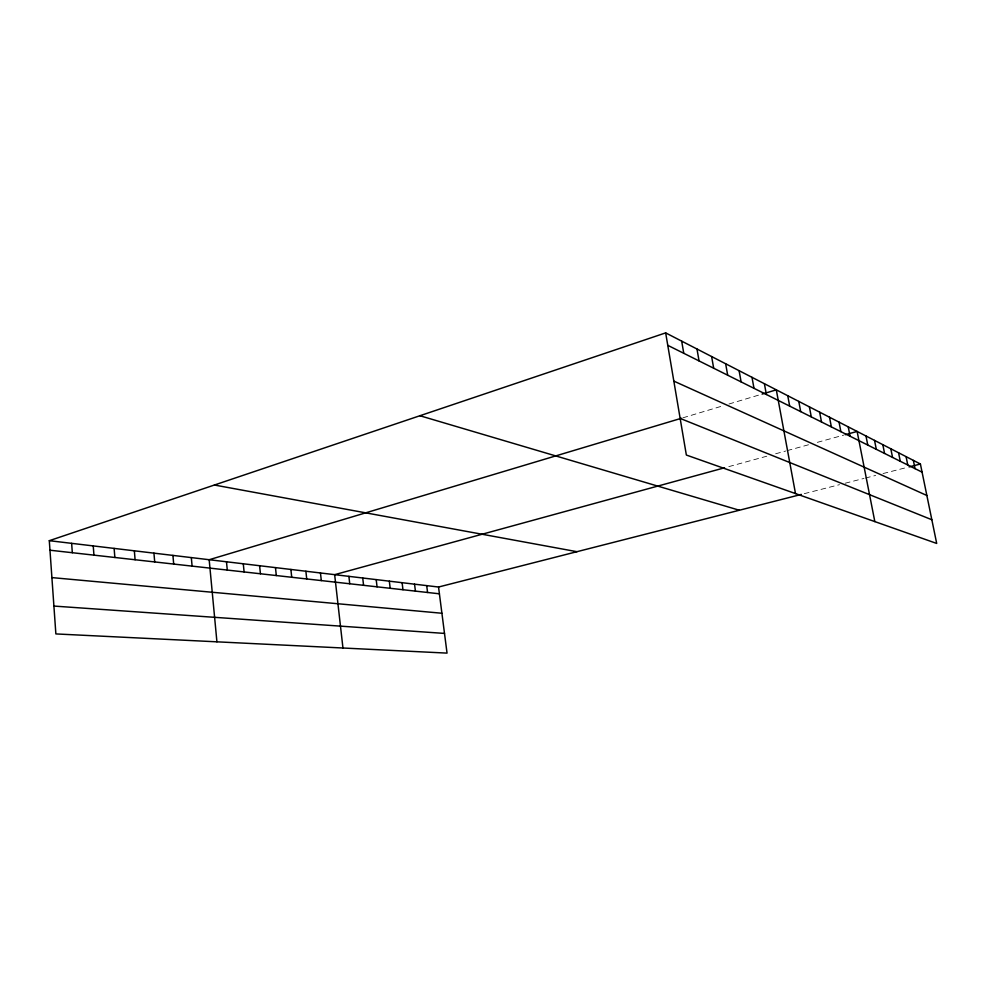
<?xml version="1.0" encoding="UTF-8"?>
<svg xmlns="http://www.w3.org/2000/svg" width="986" height="986" viewBox="0 0 986 986"><rect width="100%" height="100%" fill="white"/><g stroke="black" fill="none" stroke-linecap="round" stroke-linejoin="round"><path stroke-width="0.74" stroke-dasharray="4.93 3.7" d="M682.904 417.817L723.095 405.776M728.925 404.026L760.65 394.523M728.802 466.625L766.751 456.222M775.625 453.782L785.706 451.021M787.124 450.627L808.594 444.748M817.32 442.357L843.769 435.109M804.268 493.666L839.505 484.668M845.199 483.214L863.995 478.42M865.437 478.05L875.654 475.437M883.037 473.551L907.662 467.265"/><path stroke-width="1.48" d="M49.3 540.685L438.536 587.027L447.04 653.114L55.869 633.924L49.3 540.685L665.661 332.886L920.406 464.012L936.7 543.446L686.355 455.039L665.661 332.886M681.449 418.249L209.168 559.728L216.92 641.824M762.079 394.104L776.302 389.84L795.505 493.579M724.55 467.783L334.648 574.665L342.955 647.999M845.248 434.703L857.13 431.449L874.828 521.594M438.536 587.027L801.335 494.417M909.08 466.908L920.406 464.012M53.897 606.07L444.501 633.419M51.901 577.599L441.913 613.255M49.966 550.213L439.411 593.806M214.406 485.026L576.958 551.692M419.925 415.735L739.34 510.243M680.155 418.409L931.832 519.745M673.832 381.114L926.865 495.502M667.768 345.322L922.07 472.146M913.356 460.388L915.033 468.633M906.072 456.641L907.773 465.01M898.566 452.771L900.292 461.275M890.814 448.79L892.552 457.418M882.815 444.661L884.565 453.437M874.533 440.409L876.308 449.32M865.979 435.997L867.779 445.068M848.231 426.864L850.068 436.231M839.037 422.131L840.885 431.646M829.509 417.226L831.371 426.901M819.637 412.148L821.511 421.996M809.395 406.873L811.293 416.893M798.783 401.413L800.694 411.606M787.752 395.731L789.687 406.121M764.397 383.714L766.368 394.486M751.998 377.33L753.994 388.324M739.093 370.687L741.115 381.89M725.647 363.772L727.68 375.198M711.621 356.55L713.679 368.209M696.979 349.007L699.049 360.913M681.671 341.131L683.766 353.296M426.691 585.622L427.567 592.487M414.551 584.18L415.426 591.119M402.103 582.689L402.966 589.727M389.322 581.173L390.185 588.297M376.196 579.608L377.059 586.83M362.725 578.006L363.575 585.327M348.884 576.354L349.734 583.774M320.462 572.977L321.313 580.594M305.882 571.239L306.72 578.955M290.895 569.452L291.72 577.278M275.476 567.616L276.302 575.553M259.614 565.73L260.427 573.778M243.283 563.782L244.097 571.942M226.484 561.786L227.285 570.068M191.321 557.595L192.097 566.124M172.92 555.414L173.696 564.066M153.939 553.146L154.703 561.934M134.355 550.817L135.094 559.74M114.129 548.413L114.857 557.472M93.239 545.924L93.941 555.143M71.633 543.348L72.323 552.715"/></g></svg>
